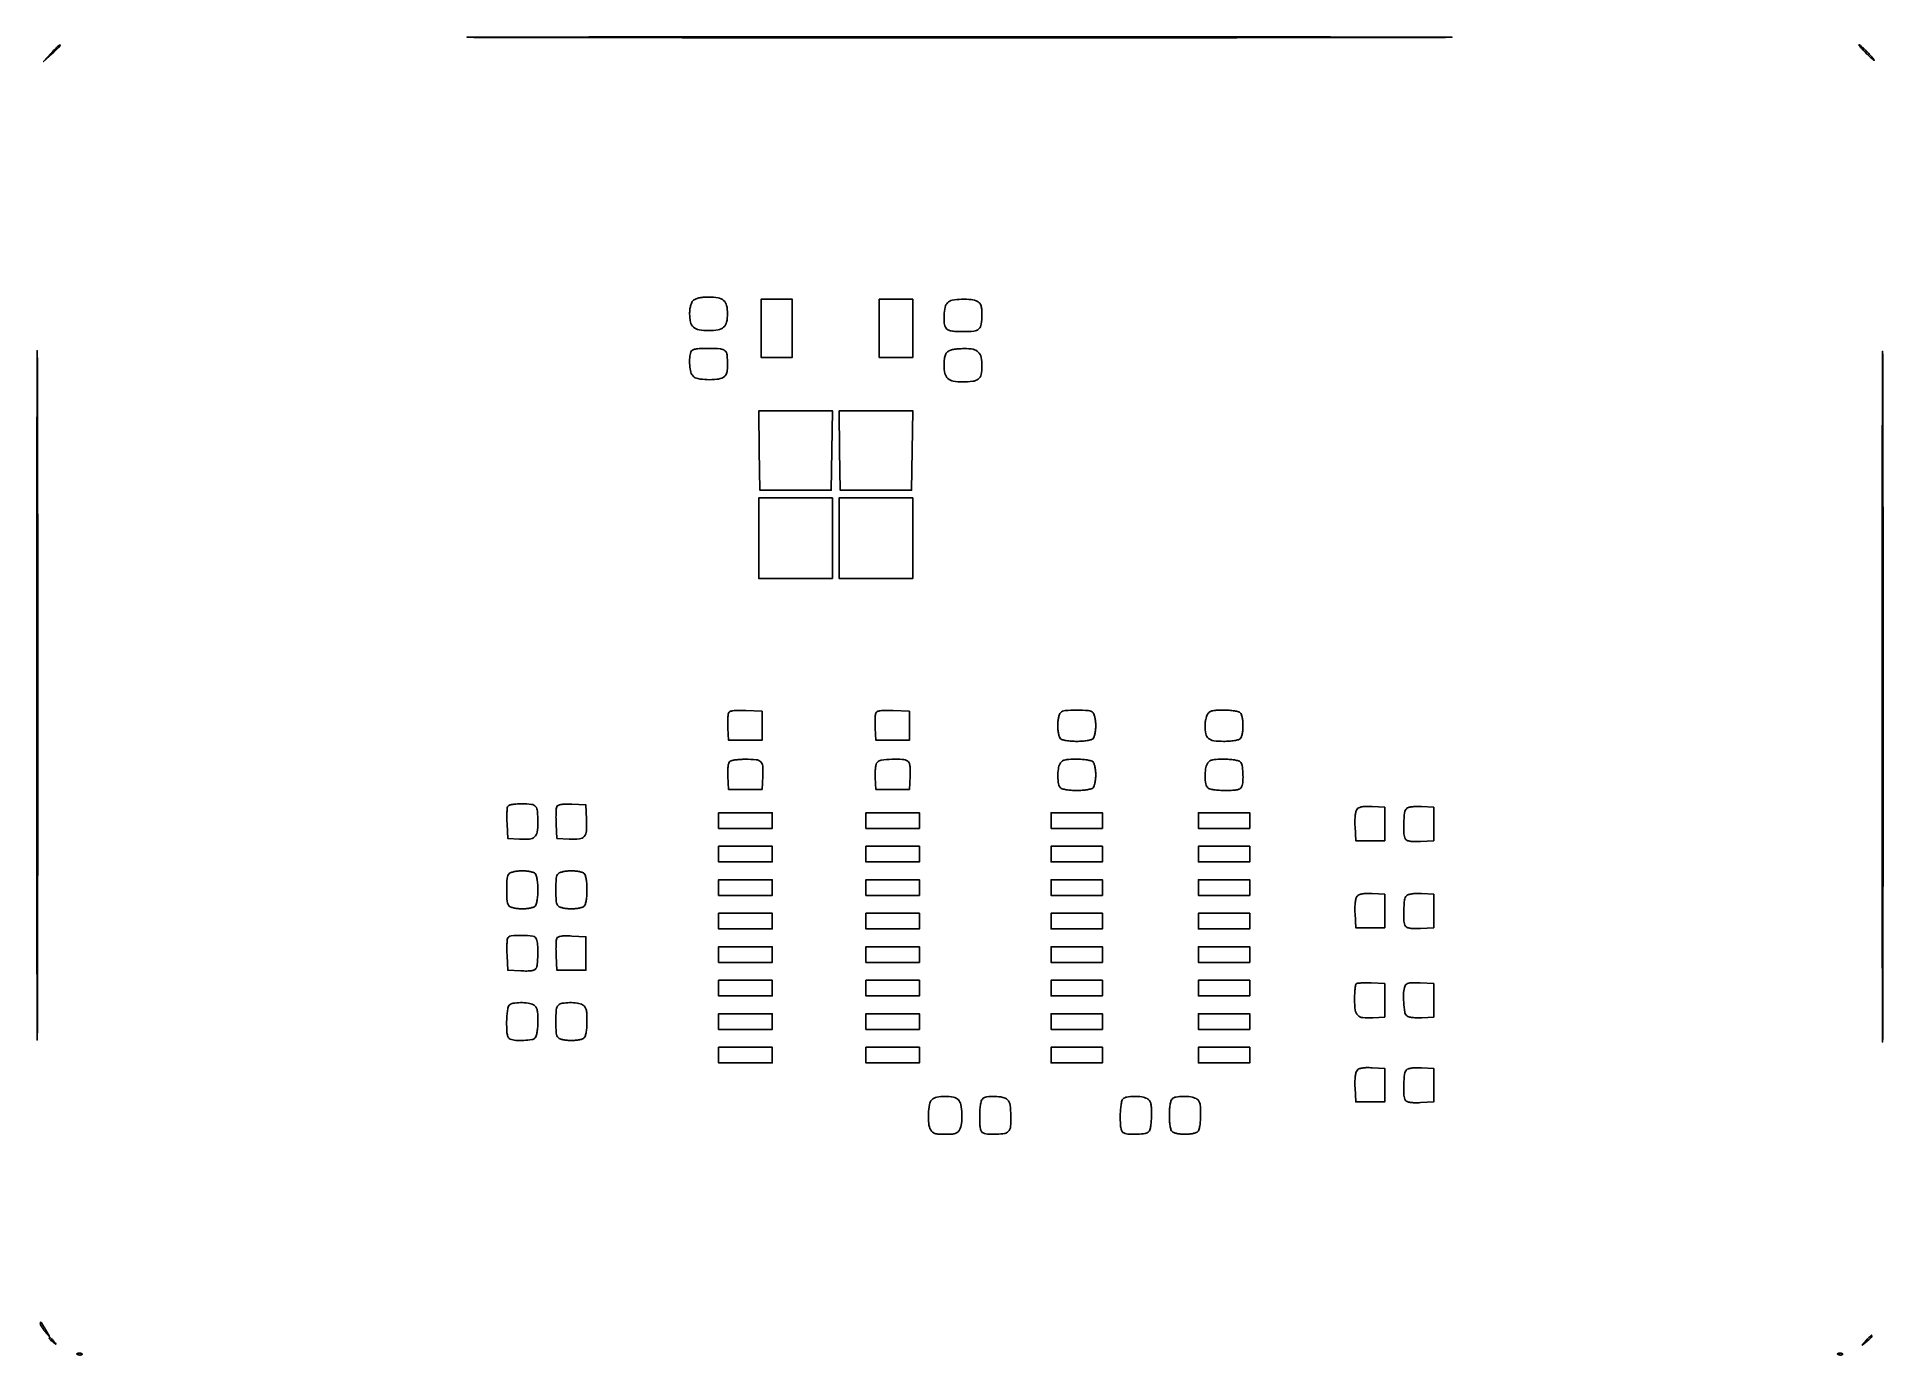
# Model space of a CAD drawing. Extents: x 100 to 928, y 8 to 599.
import ezdxf

# ---------------------------------------------------------------- set-up
doc = ezdxf.new("R2010")
doc.units = 0

msp = doc.modelspace()

# ---------------------------------------------------------------- linework, layer by layer
for points in [[(316.75, 598.250014, 0.000204), (406.544055, 598.170514, 0.00012), (514, 598.144831, 0.00012), (621.455945, 598.170514, 0.000204), (711.25, 598.250014, 0.00133), (734.67367, 598.342603, 0.996055), (734.673438, 598.4301, 0.000269), (655.468378, 598.489805, 0.000054), (514, 598.505003, 0.000054), (372.531622, 598.489805, 0.000269), (293.326563, 598.4301, 0.996055), (293.32633, 598.342603, 0.00133)], [(106.946167, 591.25), (103.5, 587.5), (107.25, 590.946167, 0.004107), (108.687395, 592.289043, 0.006442), (109.898438, 593.469273, 0.00223), (110.919596, 594.49958, 0.196596), (111, 594.696167, 0.503731), (110.749449, 594.881757, 0.102567), (110.17594, 594.568348, 0.026699), (109.052752, 593.505211, 0.004068)], [(920, 591.5, 0.006872), (921.336189, 590.158789, 0.010289), (922.542711, 589.028125, 0.005603), (923.580837, 588.115467, 0.179379), (923.892334, 588, 0.621612), (923.95928, 588.135642, 0.009195), (923.248961, 589.028125, 0.012869), (922.266168, 590.156936, 0.006921), (921, 591.5, 0.006872), (919.663811, 592.841211, 0.010289), (918.457289, 593.971875, 0.005603), (917.419163, 594.884533, 0.179379), (917.107666, 595, 0.621612), (917.04072, 594.864358, 0.009195), (917.751039, 593.971875, 0.012869), (918.733832, 592.843064, 0.006921)], [(394.571429, 480.428571, 0.090804), (393.928414, 479.497273, 0.041042), (393.430328, 478.094289, 0.036289), (393.107514, 476.384017, 0.02851), (393, 474.5, 0.055724), (393.417558, 470.764968, 0.157573), (394.739809, 468.535126, 0.140594), (397.230654, 467.351443, 0.041089), (401.5, 467, 0.041089), (405.769346, 467.351443, 0.140594), (408.260191, 468.535126, 0.157573), (409.582442, 470.764968, 0.055724), (410, 474.5, 0.055724), (409.582442, 478.235032, 0.157573), (408.260191, 480.464874, 0.140594), (405.769346, 481.648557, 0.041089), (401.5, 482, 0.019853), (399.067521, 481.903378, 0.035923), (397.098463, 481.603333, 0.044994), (395.585787, 481.113843, 0.095921)], [(508.571429, 479.428571, 0.144752), (507.510269, 477.476358, 0.039666), (507.047552, 473.96696, 0.040386), (507.151823, 470.362823, 0.114007), (507.978838, 468, 0.147199), (508.785211, 467.300171, 0.056466), (510.213679, 466.843117, 0.03683), (512.353863, 466.578043, 0.012401), (515.5, 466.5, 0.025156), (520.374657, 466.745406, 0.160689), (522.604713, 467.739297, 0.177223), (523.687912, 469.809387, 0.032019), (523.984687, 474.214816, 0.019076), (523.901156, 476.607342, 0.062346), (523.590851, 478.157403, 0.094996), (523.001607, 479.207058, 0.094895), (522.065741, 479.964816, 0.097524), (519.168942, 480.851276, 0.035577), (514.862093, 480.986586, 0.033778), (510.703687, 480.538887, 0.153852)], [(100.492889, 303.5, 0.000077), (100.508201, 204.530742, 0.00039), (100.568414, 149.209632, 0.994393), (100.656594, 149.209301, 0.00188), (100.749977, 165.830662, 0.000292), (100.830119, 228.757332, 0.000172), (100.856018, 303.96706, 0.000172), (100.830129, 379.113975, 0.000295), (100.749965, 441.830662, 0.001954), (100.656651, 457.984977, 0.994245), (100.568399, 457.984632, 0.000387), (100.508223, 402.478975, 0.000077)], [(393.606989, 457.418213, 0.074822), (393.029149, 454.797793, 0.039109), (393.064331, 451.448354, 0.038209), (393.585429, 448.320095, 0.136833), (394.571429, 446.571429, 0.153852), (396.703687, 445.461113, 0.033778), (400.862093, 445.013414, 0.035577), (405.168942, 445.148724, 0.097524), (408.065741, 446.035184, 0.092603), (408.986359, 446.773696, 0.092046), (409.580628, 447.796222, 0.063745), (409.903653, 449.271393, 0.022067), (410, 451.453396, 0.023876), (409.778812, 456.082727, 0.189536), (408.826089, 457.95776, 0.16571), (406.779511, 458.8173, 0.017298), (401.5, 459, 0.009141), (397.768973, 458.93178, 0.040327), (395.586707, 458.674898, 0.07716), (394.283831, 458.196655, 0.176442)], [(510, 458.271109, 0.087353), (508.554783, 457.408746, 0.113709), (507.647055, 456.169242, 0.077423), (507.164038, 454.286342, 0.023232), (507.015313, 451.321429, 0.05878), (507.422772, 447.755158, 0.152669), (508.724487, 445.554645, 0.138878), (511.14253, 444.363778, 0.045439), (515.13717, 444, 0.028589), (519.888281, 444.271882, 0.138794), (522.360217, 445.28842, 0.175637), (523.615431, 447.303512, 0.052389), (524, 450.963755, 0.046565), (523.624044, 454.991875, 0.148748), (522.387677, 457.358288, 0.153414), (520.070522, 458.592908, 0.050537), (516.178571, 458.921053, 0.01053), (514.277396, 458.848902, 0.011455), (512.433705, 458.697566, 0.010986), (510.864073, 458.497495, 0.053796)], [(927.492901, 303, 0.000077), (927.508224, 203.846631, 0.000388), (927.568416, 148.332813, 0.994331), (927.656627, 148.332475, 0.001913), (927.749971, 164.75, 0.000293), (927.83012, 227.685505, 0.000172), (927.856013, 303, 0.000172), (927.83012, 378.314495, 0.000293), (927.749971, 441.25, 0.001913), (927.656627, 457.667525, 0.994331), (927.568416, 457.667188, 0.000388), (927.508224, 402.153369, 0.000077)], [(410.428743, 295.674902, 0.071734), (410.234751, 294.820184, 0.011328), (410.13584, 293.096148, 0.012372), (410.115507, 291.044519, 0.010531), (410.193204, 288.880801), (410.5, 283.5), (418, 283.5), (425.5, 283.5), (425.5, 290), (425.5, 296.5), (418.235539, 296.794101, 0.009055), (414.611813, 296.875121, 0.036676), (412.409777, 296.722777, 0.066578), (411.070844, 296.34449, 0.201689)], [(476.428743, 295.674902, 0.071734), (476.234751, 294.820184, 0.011328), (476.13584, 293.096148, 0.012372), (476.115507, 291.044519, 0.010531), (476.193204, 288.880801), (476.5, 283.5), (484, 283.5), (491.5, 283.5), (491.5, 290), (491.5, 296.5), (484.235539, 296.794101, 0.009055), (480.611813, 296.875121, 0.036676), (478.409777, 296.722777, 0.066578), (477.070844, 296.34449, 0.201689)], [(559.2, 295.8, 0.118024), (558.735813, 295.043632, 0.027871), (558.3525, 293.60125, 0.027171), (558.088229, 291.849005, 0.023845), (558, 290, 0.023845), (558.088229, 288.150995, 0.027171), (558.3525, 286.39875, 0.027871), (558.735813, 284.956368, 0.118024), (559.2, 284.2, 0.133817), (560.026181, 283.727678, 0.022595), (561.822473, 283.348361, 0.023035), (564.051002, 283.086733, 0.017702), (566.5, 283, 0.017702), (568.948998, 283.086733, 0.023035), (571.177527, 283.348361, 0.022595), (572.973819, 283.727678, 0.133817), (573.8, 284.2, 0.118024), (574.264187, 284.956368, 0.027871), (574.6475, 286.39875, 0.027171), (574.911771, 288.150995, 0.023845), (575, 290, 0.023845), (574.911771, 291.849005, 0.027171), (574.6475, 293.60125, 0.027871), (574.264187, 295.043632, 0.118024), (573.8, 295.8, 0.177737), (571.724348, 296.760989, 0.020452), (566.5, 296.974773, 0.020452), (561.275652, 296.760989, 0.177737)], [(625.035184, 295.065741, 0.049868), (624.637517, 294.103092, 0.022633), (624.304085, 292.779798, 0.022144), (624.075839, 291.3407, 0.028261), (624, 290, 0.048672), (624.359005, 286.320757, 0.171068), (625.550811, 284.302392, 0.144236), (627.891496, 283.279336, 0.0314), (632.335184, 283, 0.016985), (634.8645, 283.085946, 0.022868), (637.140603, 283.345773, 0.022579), (638.963891, 283.723999, 0.134733), (639.8, 284.2, 0.118024), (640.264187, 284.956368, 0.027871), (640.6475, 286.39875, 0.027171), (640.911771, 288.150995, 0.023845), (641, 290, 0.023845), (640.911771, 291.849005, 0.027171), (640.6475, 293.60125, 0.027871), (640.264187, 295.043632, 0.118024), (639.8, 295.8, 0.134733), (638.963891, 296.276001, 0.022579), (637.140603, 296.654227, 0.022868), (634.8645, 296.914054, 0.016985), (632.335184, 297, 0.011337), (628.97212, 296.923736, 0.053468), (627.066668, 296.631503, 0.098221), (625.871415, 296.046994, 0.107601)], [(411.195404, 274.141928, 0.165508), (410.624938, 273.432906, 0.050563), (410.281788, 272.080263, 0.035668), (410.132093, 270.117047, 0.01408), (410.195404, 267.407241), (410.5, 261.5), (418, 261.5), (425.5, 261.5), (425.804596, 267.407241, 0.027498), (425.789166, 271.861746, 0.187846), (424.891015, 273.8211, 0.171819), (422.854871, 274.75321, 0.022252), (418, 274.969374, 0.013775), (415.798606, 274.908716, 0.016479), (413.7324, 274.726312, 0.01532), (412.017071, 274.464178, 0.096029)], [(477.06737, 273.581176, 0.113567), (476.615513, 272.684002, 0.027972), (476.310875, 271.051329, 0.026293), (476.157655, 269.038225, 0.020141), (476.194925, 266.831176), (476.5, 261.5), (484, 261.5), (491.5, 261.5), (491.804596, 267.407241, 0.01408), (491.867907, 270.117047, 0.035668), (491.718212, 272.080263, 0.050563), (491.375062, 273.432906, 0.165508), (490.804596, 274.141928, 0.127465), (488.325657, 274.940551, 0.02473), (483.583007, 274.981585, 0.022105), (478.881851, 274.581019, 0.189436)], [(559.035184, 273.065741, 0.089), (558.244787, 270.630708, 0.037893), (558.036505, 267.196912, 0.036114), (558.324059, 263.91387, 0.157748), (559.2, 262.2, 0.133817), (560.026181, 261.727678, 0.022595), (561.822473, 261.348361, 0.023035), (564.051002, 261.086733, 0.017702), (566.5, 261, 0.017702), (568.948998, 261.086733, 0.023035), (571.177527, 261.348361, 0.022595), (572.973819, 261.727678, 0.133817), (573.8, 262.2, 0.118024), (574.264187, 262.956368, 0.027871), (574.6475, 264.39875, 0.027171), (574.911771, 266.150995, 0.023845), (575, 268, 0.023845), (574.911771, 269.849005, 0.027171), (574.6475, 271.60125, 0.027871), (574.264187, 273.043632, 0.118024), (573.8, 273.8, 0.134733), (572.963891, 274.276001, 0.022579), (571.140603, 274.654227, 0.022868), (568.8645, 274.914054, 0.016985), (566.335184, 275, 0.011337), (562.97212, 274.923736, 0.053468), (561.066668, 274.631503, 0.098221), (559.871415, 274.046994, 0.107601)], [(625.035184, 273.065741, 0.089), (624.244787, 270.630708, 0.037893), (624.036505, 267.196912, 0.036114), (624.324059, 263.91387, 0.157748), (625.2, 262.2, 0.137047), (626.060611, 261.715212, 0.022436), (627.954732, 261.339646, 0.022386), (630.354571, 261.084029, 0.015339), (633.093011, 261, 0.010464), (636.475978, 261.07081, 0.042908), (638.509571, 261.331756, 0.079591), (639.741074, 261.812575, 0.169936), (640.393011, 262.581787, 0.076276), (640.94272, 265.10936, 0.028684), (640.95921, 268.741418, 0.025246), (640.597806, 272.227797, 0.159232), (639.8, 273.8, 0.134733), (638.963891, 274.276001, 0.022579), (637.140603, 274.654227, 0.022868), (634.8645, 274.914054, 0.016985), (632.335184, 275, 0.011337), (628.97212, 274.923736, 0.053468), (627.066668, 274.631503, 0.098221), (625.871415, 274.046994, 0.107601)], [(311.417143, 253.644673, 0.075851), (311.229058, 252.783366, 0.008846), (311.138388, 250.809038, 0.010456), (311.121137, 248.442504, 0.008372), (311.198527, 245.894673), (311.5, 239.5), (316.831176, 239.194925, 0.034583), (321.234811, 239.24767, 0.164274), (323.516985, 240.230783, 0.172365), (324.67432, 242.36433, 0.038932), (325, 246.540657, 0.017184), (324.821188, 251.742119, 0.159375), (323.987614, 253.80027, 0.192665), (322.174244, 254.765688, 0.027146), (317.861626, 255, 0.014084), (315.157676, 254.923821, 0.037757), (313.24966, 254.670861, 0.055779), (311.989897, 254.255164, 0.196008)], [(333.435582, 253.692726, 0.074949), (333.240697, 252.807889, 0.009195), (333.143805, 250.823154, 0.010715), (333.122504, 248.445989, 0.00866), (333.198527, 245.894673), (333.5, 239.5), (339.090098, 239.204867, 0.037566), (343.60747, 239.30585, 0.193015), (345.787822, 240.437611, 0.165046), (346.776034, 242.886693, 0.025926), (346.799984, 248.16269), (346.5, 254.5), (340.237055, 254.798053, 0.011286), (337.177558, 254.874505, 0.040902), (335.238434, 254.720319, 0.0717), (334.034546, 254.342287, 0.191536)], [(692.109918, 252.632443, 0.115721), (691.618904, 251.647116, 0.02893), (691.305458, 249.864396, 0.02546), (691.155116, 247.565055, 0.015422), (691.200016, 244.83731), (691.5, 238.5), (698, 238.5), (704.5, 238.5), (704.5, 246), (704.5, 253.5), (698.909902, 253.795133, 0.015652), (696.258794, 253.851994, 0.039894), (694.344855, 253.680041, 0.057435), (692.987449, 253.283695, 0.120386)], [(714.242663, 252.842663, 0.17174), (713.35932, 250.991537, 0.019227), (713.043792, 246.262554, 0.021189), (713.11113, 241.520026, 0.127854), (713.858072, 239.195404, 0.165508), (714.567094, 238.624938, 0.050563), (715.919737, 238.281788, 0.035668), (717.882953, 238.132093, 0.01408), (720.592759, 238.195404), (726.5, 238.5), (726.5, 246), (726.5, 253.5), (720.992663, 253.792663, 0.01798), (718.614044, 253.833423, 0.030259), (716.624356, 253.675264, 0.035647), (715.097777, 253.34815, 0.126429)], [(312.2, 223.8, 0.177737), (311.239011, 221.724348, 0.020452), (311.025227, 216.5, 0.020452), (311.239011, 211.275652, 0.177737), (312.2, 209.2, 0.118024), (312.956368, 208.735813, 0.027871), (314.39875, 208.3525, 0.027171), (316.150995, 208.088229, 0.023845), (318, 208, 0.023845), (319.849005, 208.088229, 0.027171), (321.60125, 208.3525, 0.027871), (323.043632, 208.735813, 0.118024), (323.8, 209.2, 0.133817), (324.272322, 210.026181, 0.022595), (324.651639, 211.822473, 0.023035), (324.913267, 214.051002, 0.017702), (325, 216.5, 0.017702), (324.913267, 218.948998, 0.023035), (324.651639, 221.177527, 0.022595), (324.272322, 222.973819, 0.133817), (323.8, 223.8, 0.118024), (323.043632, 224.264187, 0.027871), (321.60125, 224.6475, 0.027171), (319.849005, 224.911771, 0.023845), (318, 225, 0.023845), (316.150995, 224.911771, 0.027171), (314.39875, 224.6475, 0.027871), (312.956368, 224.264187, 0.118024)], [(334.2, 223.8, 0.177737), (333.239011, 221.724348, 0.020452), (333.025227, 216.5, 0.020452), (333.239011, 211.275652, 0.177737), (334.2, 209.2, 0.118024), (334.956368, 208.735813, 0.027871), (336.39875, 208.3525, 0.027171), (338.150995, 208.088229, 0.023845), (340, 208, 0.023845), (341.849005, 208.088229, 0.027171), (343.60125, 208.3525, 0.027871), (345.043632, 208.735813, 0.118024), (345.8, 209.2, 0.133817), (346.272322, 210.026181, 0.022595), (346.651639, 211.822473, 0.023035), (346.913267, 214.051002, 0.017702), (347, 216.5, 0.017702), (346.913267, 218.948998, 0.023035), (346.651639, 221.177527, 0.022595), (346.272322, 222.973819, 0.133817), (345.8, 223.8, 0.118024), (345.043632, 224.264187, 0.027871), (343.60125, 224.6475, 0.027171), (341.849005, 224.911771, 0.023845), (340, 225, 0.023845), (338.150995, 224.911771, 0.027171), (336.39875, 224.6475, 0.027871), (334.956368, 224.264187, 0.118024)], [(692.109918, 213.632443, 0.115721), (691.618904, 212.647116, 0.02893), (691.305458, 210.864396, 0.02546), (691.155116, 208.565055, 0.015422), (691.200016, 205.83731), (691.5, 199.5), (698, 199.5), (704.5, 199.5), (704.5, 207), (704.5, 214.5), (698.909902, 214.795133, 0.015652), (696.258794, 214.851994, 0.039894), (694.344855, 214.680041, 0.057435), (692.987449, 214.283695, 0.120386)], [(714.242663, 213.842663, 0.17174), (713.35932, 211.991537, 0.019227), (713.043792, 207.262554, 0.021189), (713.11113, 202.520026, 0.127854), (713.858072, 200.195404, 0.165508), (714.567094, 199.624938, 0.050563), (715.919737, 199.281788, 0.035668), (717.882953, 199.132093, 0.01408), (720.592759, 199.195404), (726.5, 199.5), (726.5, 207), (726.5, 214.5), (720.992663, 214.792663, 0.01798), (718.614044, 214.833423, 0.030259), (716.624356, 214.675264, 0.035647), (715.097777, 214.34815, 0.126429)], [(311.417143, 194.644673, 0.075851), (311.229058, 193.783366, 0.008846), (311.138388, 191.809038, 0.010456), (311.121137, 189.442504, 0.008372), (311.198527, 186.894673), (311.5, 180.5), (317.407241, 180.195404, 0.01408), (320.117047, 180.132093, 0.035668), (322.080263, 180.281788, 0.050563), (323.432906, 180.624938, 0.165508), (324.141928, 181.195404, 0.123378), (324.753987, 183.044133, 0.013804), (324.962047, 187.506467, 0.016076), (324.903229, 191.974845, 0.080447), (324.393011, 194.418213, 0.272466), (322.773502, 195.707539, 0.030736), (317.901064, 196.092786, 0.03063), (313.025215, 195.879132, 0.281975)], [(333.435582, 194.692726, 0.074949), (333.240697, 193.807889, 0.009195), (333.143805, 191.823154, 0.010715), (333.122504, 189.445989, 0.00866), (333.198527, 186.894673), (333.5, 180.5), (340, 180.5), (346.5, 180.5), (346.5, 188), (346.5, 195.5), (340.237055, 195.798053, 0.011286), (337.177558, 195.874505, 0.040902), (335.238434, 195.720319, 0.0717), (334.034546, 195.342287, 0.191536)], [(691.70896, 174.375627, 0.161098), (691.429273, 173.819452, 0.0111), (691.208257, 172.050475, 0.014914), (691.051599, 169.886631, 0.010612), (691, 167.455778, 0.029923), (691.289818, 162.617453, 0.16655), (692.40442, 160.308444, 0.178508), (694.652335, 159.256464, 0.035408), (699.168824, 159.194925), (704.5, 159.5), (704.5, 167), (704.5, 174.5), (698.45896, 174.792294, 0.011417), (696.093168, 174.852668, 0.016084), (693.984219, 174.790469, 0.012254), (692.26273, 174.641784, 0.170302)], [(713.624064, 173.46271, 0.07962), (712.997109, 170.484756, 0.026971), (713.020796, 166.042897, 0.022448), (713.469473, 161.75051, 0.184304), (714.418824, 160.06737, 0.113567), (715.315998, 159.615513, 0.027972), (716.948671, 159.310875, 0.026293), (718.961775, 159.157655, 0.020141), (721.168824, 159.194925), (726.5, 159.5), (726.5, 167), (726.5, 174.5), (720.374064, 174.794497, 0.010644), (717.172519, 174.880156, 0.050107), (715.343723, 174.706506, 0.099742), (714.253985, 174.253939, 0.154189)], [(312.2, 164.8, 0.137047), (311.715212, 163.939389, 0.022436), (311.339646, 162.045268, 0.022386), (311.084029, 159.645429, 0.015339), (311, 156.906989, 0.010464), (311.07081, 153.524022, 0.042908), (311.331756, 151.490429, 0.079591), (311.812575, 150.258926, 0.169936), (312.581787, 149.606989, 0.076276), (315.10936, 149.05728, 0.028684), (318.741418, 149.04079, 0.025246), (322.227797, 149.402194, 0.159232), (323.8, 150.2, 0.134733), (324.276001, 151.036109, 0.022579), (324.654227, 152.859397, 0.022868), (324.914054, 155.1355, 0.016985), (325, 157.664816, 0.011337), (324.923736, 161.02788, 0.053468), (324.631503, 162.933332, 0.098221), (324.046994, 164.128585, 0.107601), (323.065741, 164.964816, 0.089), (320.630708, 165.755213, 0.037893), (317.196912, 165.963495, 0.036114), (313.91387, 165.675941, 0.157748)], [(334.2, 164.8, 0.177737), (333.239011, 162.724348, 0.020452), (333.025227, 157.5, 0.020452), (333.239011, 152.275652, 0.177737), (334.2, 150.2, 0.118024), (334.956368, 149.735813, 0.027871), (336.39875, 149.3525, 0.027171), (338.150995, 149.088229, 0.023845), (340, 149, 0.023845), (341.849005, 149.088229, 0.027171), (343.60125, 149.3525, 0.027871), (345.043632, 149.735813, 0.118024), (345.8, 150.2, 0.134733), (346.276001, 151.036109, 0.022579), (346.654227, 152.859397, 0.022868), (346.914054, 155.1355, 0.016985), (347, 157.664816, 0.011337), (346.923736, 161.02788, 0.053468), (346.631503, 162.933332, 0.098221), (346.046994, 164.128585, 0.107601), (345.065741, 164.964816, 0.089), (342.630708, 165.755213, 0.037893), (339.196912, 165.963495, 0.036114), (335.91387, 165.675941, 0.157748)], [(692.109918, 135.632443, 0.115721), (691.618904, 134.647116, 0.02893), (691.305458, 132.864396, 0.02546), (691.155116, 130.565055, 0.015422), (691.200016, 127.83731), (691.5, 121.5), (698, 121.5), (704.5, 121.5), (704.5, 129), (704.5, 136.5), (698.909902, 136.795133, 0.015652), (696.258794, 136.851994, 0.039894), (694.344855, 136.680041, 0.057435), (692.987449, 136.283695, 0.120386)], [(714.242663, 135.842663, 0.17174), (713.35932, 133.991537, 0.019227), (713.043792, 129.262554, 0.021189), (713.11113, 124.520026, 0.127854), (713.858072, 122.195404, 0.165508), (714.567094, 121.624938, 0.050563), (715.919737, 121.281788, 0.035668), (717.882953, 121.132093, 0.01408), (720.592759, 121.195404), (726.5, 121.5), (726.5, 129), (726.5, 136.5), (720.992663, 136.792663, 0.01798), (718.614044, 136.833423, 0.030259), (716.624356, 136.675264, 0.035647), (715.097777, 136.34815, 0.126429)], [(501.571429, 122.428571, 0.153852), (500.461113, 120.296313, 0.033778), (500.013414, 116.137907, 0.035577), (500.148724, 111.831058, 0.097524), (501.035184, 108.934259, 0.100804), (501.830929, 107.974668, 0.097007), (502.948967, 107.386724, 0.05802), (504.665922, 107.083487, 0.014726), (507.5, 107, 0.014726), (510.334078, 107.083487, 0.05802), (512.051033, 107.386724, 0.097007), (513.169071, 107.974668, 0.100804), (513.964816, 108.934259, 0.097524), (514.851276, 111.831058, 0.035577), (514.986586, 116.137907, 0.033778), (514.538887, 120.296313, 0.153852), (513.428571, 122.428571, 0.14766), (511.202771, 123.622074, 0.04979), (507.5, 123.991711, 0.04979), (503.797229, 123.622074, 0.14766)], [(524.2, 122.8, 0.137047), (523.715212, 121.939389, 0.022436), (523.339646, 120.045268, 0.022386), (523.084029, 117.645429, 0.015339), (523, 114.906989, 0.010464), (523.07081, 111.524022, 0.042908), (523.331756, 109.490429, 0.079591), (523.812575, 108.258926, 0.169936), (524.581787, 107.606989, 0.076276), (527.10936, 107.05728, 0.028684), (530.741418, 107.04079, 0.025246), (534.227797, 107.402194, 0.159232), (535.8, 108.2, 0.175395), (536.851091, 110.443471, 0.029254), (537.007745, 115.27791, 0.029779), (536.592979, 120.109279, 0.161436), (535.428571, 122.428571, 0.146028), (533.369032, 123.541411, 0.043106), (529.769353, 123.972632, 0.042742), (526.17905, 123.784457, 0.16333)], [(587.2, 122.8, 0.137047), (586.715212, 121.939389, 0.022436), (586.339646, 120.045268, 0.022386), (586.084029, 117.645429, 0.015339), (586, 114.906989, 0.010464), (586.07081, 111.524022, 0.042908), (586.331756, 109.490429, 0.079591), (586.812575, 108.258926, 0.169936), (587.581787, 107.606989, 0.076276), (590.10936, 107.05728, 0.028684), (593.741418, 107.04079, 0.025246), (597.227797, 107.402194, 0.159232), (598.8, 108.2, 0.134733), (599.276001, 109.036109, 0.022579), (599.654227, 110.859397, 0.022868), (599.914054, 113.1355, 0.016985), (600, 115.664816, 0.011337), (599.923736, 119.02788, 0.053468), (599.631503, 120.933332, 0.098221), (599.046994, 122.128585, 0.107601), (598.065741, 122.964816, 0.089), (595.630708, 123.755213, 0.037893), (592.196912, 123.963495, 0.036114), (588.91387, 123.675941, 0.157748)], [(609.2, 122.8, 0.133817), (608.727678, 121.973819, 0.022595), (608.348361, 120.177527, 0.023035), (608.086733, 117.948998, 0.017702), (608, 115.5, 0.017702), (608.086733, 113.051002, 0.023035), (608.348361, 110.822473, 0.022595), (608.727678, 109.026181, 0.133817), (609.2, 108.2, 0.118024), (609.956368, 107.735813, 0.027871), (611.39875, 107.3525, 0.027171), (613.150995, 107.088229, 0.023845), (615, 107, 0.023845), (616.849005, 107.088229, 0.027171), (618.60125, 107.3525, 0.027871), (620.043632, 107.735813, 0.118024), (620.8, 108.2, 0.134733), (621.276001, 109.036109, 0.022579), (621.654227, 110.859397, 0.022868), (621.914054, 113.1355, 0.016985), (622, 115.664816, 0.011337), (621.923736, 119.02788, 0.053468), (621.631503, 120.933332, 0.098221), (621.046994, 122.128585, 0.107601), (620.065741, 122.964816, 0.089), (617.630708, 123.755213, 0.037893), (614.196912, 123.963495, 0.036114), (610.91387, 123.675941, 0.157748)], [(102, 22.277451, 0.112689), (102.126558, 21.723049, 0.023396), (102.604934, 20.838253, 0.023468), (103.271012, 19.842064, 0.020258), (104.059351, 18.860784), (106.118701, 16.5), (104.36201, 19.5, 0.001586), (102.792864, 22.160328, 0.04219), (102.313984, 22.830531, 0.56619), (102.098449, 22.794792, 0.094303)], [(920.404988, 14.75), (918.5, 12.5), (920.75, 14.404988, 0.010402), (922.102181, 15.598996, 0.048385), (922.795506, 16.373826, 0.197337), (922.898791, 16.789444, 0.372044), (922.654988, 17, 0.191119), (922.44834, 16.918017, 0.007508), (921.851732, 16.339063, 0.012381), (921.159969, 15.612165, 0.008332)], [(106, 15.622445, 0.184603), (106.08115, 15.410139, 0.013803), (106.514062, 14.952641, 0.017649), (107.079598, 14.425681, 0.012436), (107.75, 13.872445, 0.001576), (108.879507, 12.99236, 0.377591), (109, 13, 0.377591), (109.00764, 13.120493, 0.001576), (108.127555, 14.25, 0.017685), (107.23668, 15.306759, 0.065617), (106.573889, 15.869516, 0.241985), (106.193395, 15.90695, 0.307699)], [(118.8125, 8.316886, 0.051402), (119.359369, 8.160852, 0.05415), (119.916927, 8.123424, 0.060344), (120.402231, 8.202593, 0.126455), (120.729167, 8.395833, 0.296942), (120.77538, 8.614691, 0.208169), (120.592839, 8.799335, 0.077125), (120.112848, 8.910055, 0.028489), (119.416667, 8.921053, 0.018894), (118.670344, 8.862007, 0.168741), (118.37858, 8.720685, 0.470617), (118.395823, 8.538436, 0.054073)], [(907.8125, 8.316886, 0.051402), (908.359369, 8.160852, 0.05415), (908.916927, 8.123424, 0.060344), (909.402231, 8.202593, 0.126455), (909.729167, 8.395833, 0.296942), (909.77538, 8.614691, 0.208169), (909.592839, 8.799335, 0.077125), (909.112848, 8.910055, 0.028489), (908.416667, 8.921053, 0.018894), (907.670344, 8.862007, 0.168741), (907.37858, 8.720685, 0.470617), (907.395823, 8.538436, 0.054073)]]:
    msp.add_lwpolyline(points, format="xyb", close=True)
for points in [[(425, 468), (425, 455), (432, 455), (439, 455), (439, 468), (439, 481), (432, 481), (425, 481)], [(478, 468), (478, 455), (485.5, 455), (493, 455), (493, 468), (493, 481), (485.5, 481), (478, 481)], [(424.226926, 413.25), (424.5, 395.5), (440.5, 395.5), (456.5, 395.5), (456.773074, 413.25), (457.046149, 431), (440.5, 431), (423.953851, 431)], [(460.226926, 413.25), (460.5, 395.5), (476.5, 395.5), (492.5, 395.5), (492.773074, 413.25), (493.046149, 431), (476.5, 431), (459.953851, 431)], [(424, 374), (424, 356), (440.5, 356), (457, 356), (457, 374), (457, 392), (440.5, 392), (424, 392)], [(460, 374), (460, 356), (476.5, 356), (493, 356), (493, 374), (493, 392), (476.5, 392), (460, 392)], [(406, 247.5), (406, 244), (418, 244), (430, 244), (430, 247.5), (430, 251), (418, 251), (406, 251)], [(472, 247.5), (472, 244), (484, 244), (496, 244), (496, 247.5), (496, 251), (484, 251), (472, 251)], [(555, 247.5), (555, 244), (566.5, 244), (578, 244), (578, 247.5), (578, 251), (566.5, 251), (555, 251)], [(621, 247.5), (621, 244), (632.5, 244), (644, 244), (644, 247.5), (644, 251), (632.5, 251), (621, 251)], [(406, 232.5), (406, 229), (418, 229), (430, 229), (430, 232.5), (430, 236), (418, 236), (406, 236)], [(472, 232.5), (472, 229), (484, 229), (496, 229), (496, 232.5), (496, 236), (484, 236), (472, 236)], [(555, 232.5), (555, 229), (566.5, 229), (578, 229), (578, 232.5), (578, 236), (566.5, 236), (555, 236)], [(621, 232.5), (621, 229), (632.5, 229), (644, 229), (644, 232.5), (644, 236), (632.5, 236), (621, 236)], [(406, 217.5), (406, 214), (418, 214), (430, 214), (430, 217.5), (430, 221), (418, 221), (406, 221)], [(472, 217.5), (472, 214), (484, 214), (496, 214), (496, 217.5), (496, 221), (484, 221), (472, 221)], [(555, 217.5), (555, 214), (566.5, 214), (578, 214), (578, 217.5), (578, 221), (566.5, 221), (555, 221)], [(621, 217.5), (621, 214), (632.5, 214), (644, 214), (644, 217.5), (644, 221), (632.5, 221), (621, 221)], [(406, 202.5), (406, 199), (418, 199), (430, 199), (430, 202.5), (430, 206), (418, 206), (406, 206)], [(472, 202.5), (472, 199), (484, 199), (496, 199), (496, 202.5), (496, 206), (484, 206), (472, 206)], [(555, 202.5), (555, 199), (566.5, 199), (578, 199), (578, 202.5), (578, 206), (566.5, 206), (555, 206)], [(621, 202.5), (621, 199), (632.5, 199), (644, 199), (644, 202.5), (644, 206), (632.5, 206), (621, 206)], [(406, 187.5), (406, 184), (418, 184), (430, 184), (430, 187.5), (430, 191), (418, 191), (406, 191)], [(472, 187.5), (472, 184), (484, 184), (496, 184), (496, 187.5), (496, 191), (484, 191), (472, 191)], [(555, 187.5), (555, 184), (566.5, 184), (578, 184), (578, 187.5), (578, 191), (566.5, 191), (555, 191)], [(621, 187.5), (621, 184), (632.5, 184), (644, 184), (644, 187.5), (644, 191), (632.5, 191), (621, 191)], [(406, 172.5), (406, 169), (418, 169), (430, 169), (430, 172.5), (430, 176), (418, 176), (406, 176)], [(472, 172.5), (472, 169), (484, 169), (496, 169), (496, 172.5), (496, 176), (484, 176), (472, 176)], [(555, 172.5), (555, 169), (566.5, 169), (578, 169), (578, 172.5), (578, 176), (566.5, 176), (555, 176)], [(621, 172.5), (621, 169), (632.5, 169), (644, 169), (644, 172.5), (644, 176), (632.5, 176), (621, 176)], [(406, 157.5), (406, 154), (418, 154), (430, 154), (430, 157.5), (430, 161), (418, 161), (406, 161)], [(472, 157.5), (472, 154), (484, 154), (496, 154), (496, 157.5), (496, 161), (484, 161), (472, 161)], [(555, 157.5), (555, 154), (566.5, 154), (578, 154), (578, 157.5), (578, 161), (566.5, 161), (555, 161)], [(621, 157.5), (621, 154), (632.5, 154), (644, 154), (644, 157.5), (644, 161), (632.5, 161), (621, 161)], [(406, 142.5), (406, 139), (418, 139), (430, 139), (430, 142.5), (430, 146), (418, 146), (406, 146)], [(472, 142.5), (472, 139), (484, 139), (496, 139), (496, 142.5), (496, 146), (484, 146), (472, 146)], [(555, 142.5), (555, 139), (566.5, 139), (578, 139), (578, 142.5), (578, 146), (566.5, 146), (555, 146)], [(621, 142.5), (621, 139), (632.5, 139), (644, 139), (644, 142.5), (644, 146), (632.5, 146), (621, 146)]]:
    msp.add_lwpolyline(points, close=True)

doc.saveas('drawing.dxf')
